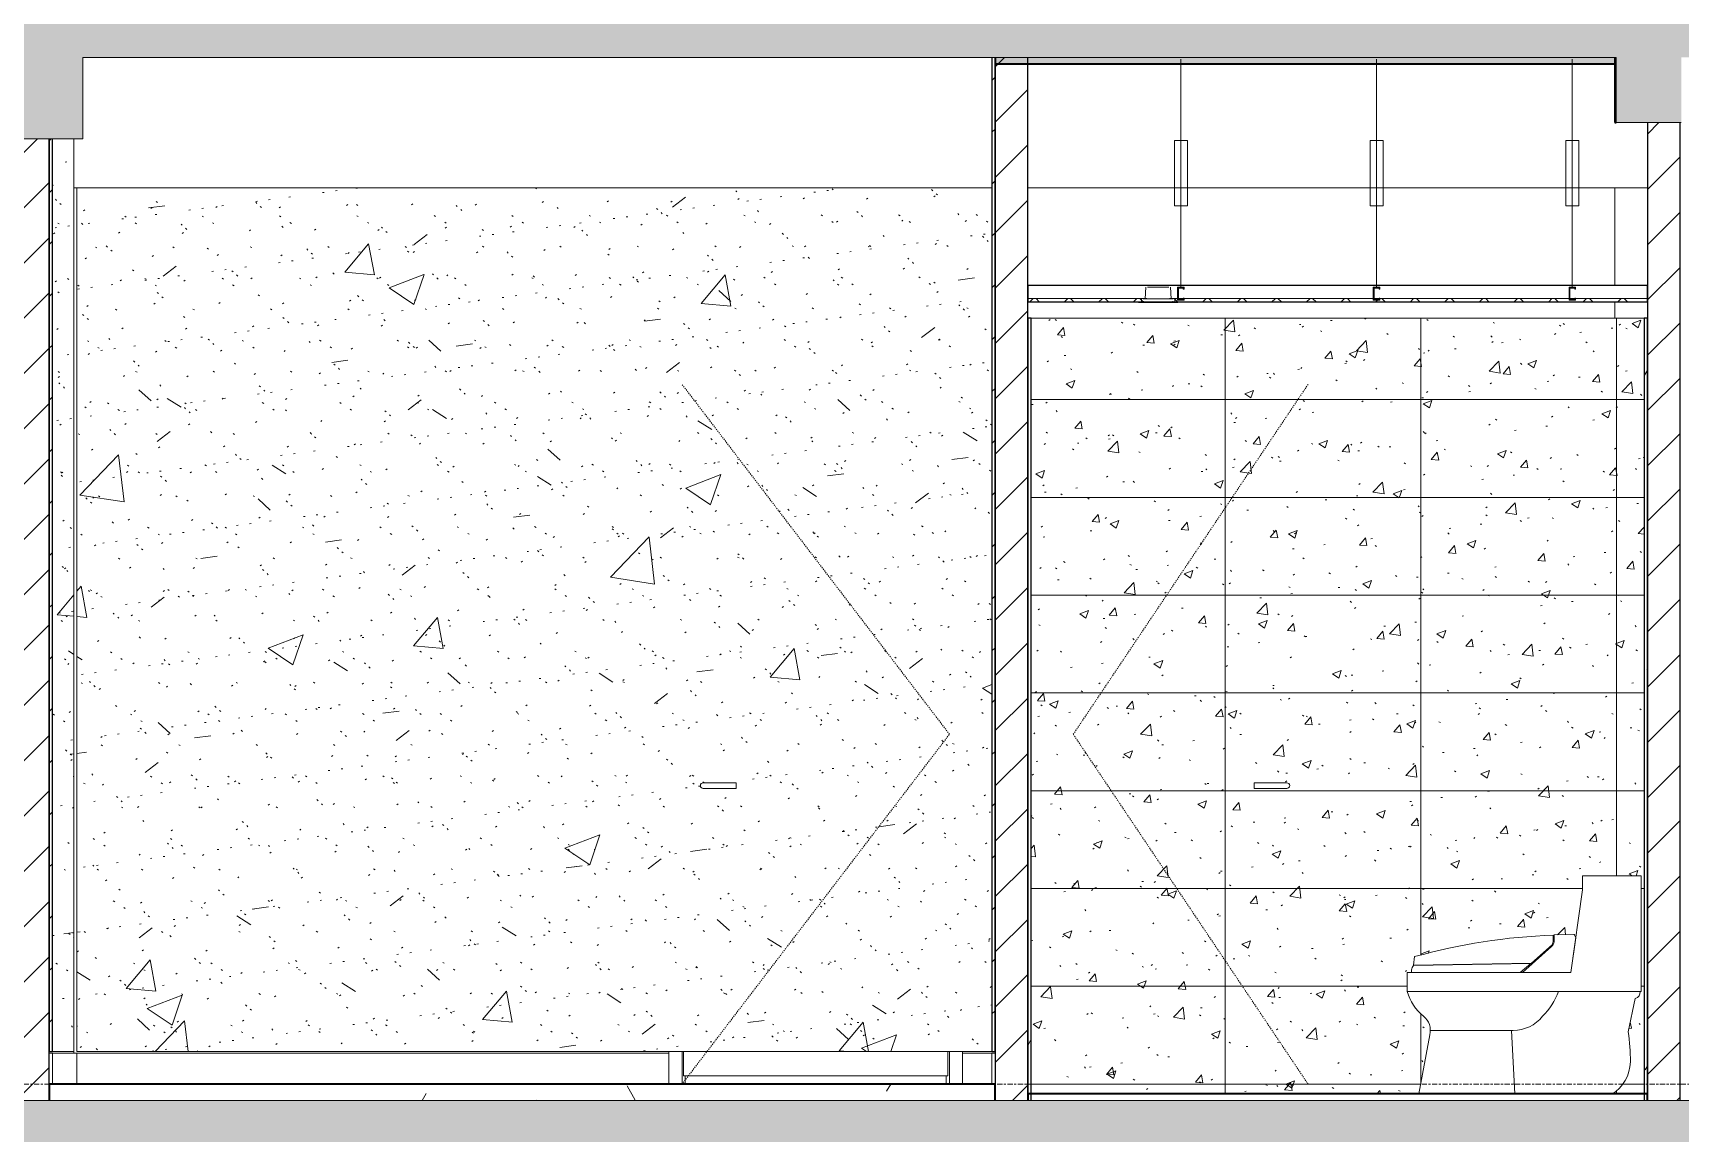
# Model space of a CAD drawing. Header units: millimetres. Extents: x -92143 to -2058, y -8802 to 35300.
# Drawn here: x -61687 to -56637, y 12250 to 15625 of the extents above; entities that cross this region are included whole.
import ezdxf

# ---------------------------------------------------------------- set-up
doc = ezdxf.new("R2010")
doc.units = ezdxf.units.MM
doc.linetypes.add('Centre', pattern=[31.75, 6.35, -4.7625, 15.875, -4.7625])
doc.linetypes.add('Dash', pattern=[6.35, 3.175, -3.175])
for name, color, linetype, lineweight in [('0-1', 7, 'Continuous', 5), ('A-CLNG-1', 250, 'Continuous', 25), ('A-CLNG-2', 7, 'Continuous', 9), ('A-CLNG-PATT-1', 9, 'Continuous', 9), ('A-DETL-GENF', 92, 'Continuous', 9), ('A-DETL-GENF-1', 7, 'Continuous', 9), ('A-DETL-GENF-HDLN-1', 7, 'Dash', 9), ('A-DETL-THIN', 151, 'Continuous', 9), ('A-DOOR', 31, 'Continuous', 9), ('A-DOOR-1', 7, 'Continuous', 9), ('A-FLOR-1', 10, 'Continuous', 35), ('A-FLOR-HRAL', 11, 'Continuous', 9), ('A-FLOR-HRAL-1', 253, 'Continuous', 18), ('A-FLOR-HRAL-2', 9, 'Continuous', 9), ('A-FLOR-LEVL-2', 51, 'Centre', 9), ('A-FLOR-PATT-1', 7, 'Continuous', 9), ('A-FLOR-PATT-2', 67, 'Continuous', 9), ('A-WALL-1', 7, 'Continuous', 9), ('A-WALL-2', 250, 'Continuous', 25), ('A-WALL-3', 113, 'Continuous', 25), ('A-WALL-PATT-1', 7, 'Continuous', 9), ('A-WALL-PATT-2', 9, 'Continuous', 9), ('A-WALL-PATT-4', 111, 'Continuous', 9), ('E-LITE-EQPM', 33, 'Continuous', 9), ('E-LITE-EQPM-1', 7, 'Continuous', 9), ('I-WALL-1', 250, 'Continuous', 25), ('I-WALL-2', 7, 'Continuous', 9), ('P-SANR-FIXT', 6, 'Continuous', 9), ('P-SANR-FIXT-1', 7, 'Continuous', 9), ('S-BEAM-1', 12, 'Continuous', 5), ('S-BEAM-2', 7, 'Continuous', 9), ('S-BEAM-3', 10, 'Continuous', 35), ('S-COLS-1', 7, 'Continuous', 9)]:
    doc.layers.add(name, color=color, linetype=linetype, lineweight=lineweight)
pattern_1 = [(0, (-51987.05, 14125), (609.6, 152.4), [50.292, -406.908, 50.292, -406.908, -2438.4]), (0, (-51987.05, 14125), (609.6, 152.4), [-914.4, 50.292, -864.108, 50.292, -406.908, -1066.8]), (0, (-51987.05, 14125), (609.6, 152.4), [-2286, 50.292, -254.508, 50.292, -711.708]), (120, (-51758.45, 14201.2), (-436.7823, 451.729), [50.292, -406.908, 50.292, -2845.308]), (120, (-51758.45, 14201.2), (-436.7823, 451.729), [-507.492, -406.908, 50.292, -864.108, -1524]), (120, (-51758.45, 14201.2), (-436.7823, 451.729), [-1828.8, 50.292, -406.908, 50.292, -1016.508]), (120, (-51758.45, 14201.2), (-436.7823, 451.729), [-2336.292, -254.508, 50.292, -711.708]), (240, (-51682.25, 14506), (-172.8177, -604.129), [50.292, -406.908, 50.292, -406.908, -2438.4]), (240, (-51682.25, 14506), (-172.8177, -604.129), [-914.4, 50.292, -864.108, 50.292, -406.908, -1066.8]), (240, (-51682.25, 14506), (-172.8177, -604.129), [-2286, 50.292, -254.508, 50.292, -711.708])]
pattern_2 = [(45, (-51987.05, 14125), (-79.5495, 79.5495), [])]
pattern_3 = [(50, (-51987.05, 14125), (1093.104, -95.63), [114.3, -1257.3]), (355, (-51987, 14125), (-211.46, 1146.34), [91.44, -1005.84]), (100.451, (-51896, 14117), (881.66, 1050.7), [97.14, -1068.54]), (46.184, (-51987, 14429.8), (1626.47, -252.26), [171.45, -1885.95]), (96.636, (-51851.5, 14408.8), (1424.42, 1484.57), [145.7, -1602.8]), (351.184, (-51987, 14429.8), (1424.43, 1484.55), [137.16, -1508.76]), (21, (-51834.65, 14353.6), (909.69, -613.59), [114.3, -1257.3]), (326, (-51834.7, 14353.6), (370.81, 1105.13), [91.44, -1005.84]), (71.451, (-51758.8, 14302.5), (1280.5, 491.53), [97.14, -1068.54]), (37.5, (-51987.05, 14125), (18.531, 507.33), [50.292, -943.356, 50.292, -970.788, -1009.65]), (37.5, (-51987.05, 14125), (18.531, 507.33), [-2014.73, 50.29, -959.36]), (7.5, (-51987.05, 14125), (400.918, 601.084), [50.292, -531.876, 50.292, -920.496, -384.81]), (7.5, (-51987.05, 14125), (400.918, 601.084), [-1552.956, 50.29, -334.52]), (327.5, (-52326.9, 14125), (813.545, -34.374), [50.29, -330.71, 50.29, -1138.43, -1577.34]), (327.5, (-52326.9, 14125), (813.545, -34.374), [-1569.72, 50.29, -1527.05]), (317.5, (-52479.3, 14125), (888.775, 152.56), [50.29, -445.01, 50.29, -739.14, -1120.14]), (317.5, (-52479.3, 14125), (888.775, 152.56), [-1284.73, 50.29, -1069.85])]
pattern_4 = [(37.5, (-51987.05, 14125), (-4.7995, 146.8239), [5.029, -110.795, 5.029, -124.511, -123.825]), (37.5, (-51987.05, 14125), (-4.7995, 146.8239), [-245.364, 5.029, -118.796]), (7.5, (-51987.05, 14125), (134.8574, 215.047), [5.029, -57.455, 5.029, -99.365, -40.005]), (7.5, (-51987.05, 14125), (134.8574, 215.047), [-166.878, 5.029, -34.976]), (327.5, (-52080.78, 14125), (237.2978, 0.4316), [5.029, -33.071, 5.029, -132.131, -179.07]), (327.5, (-52080.78, 14125), (237.2978, 0.4316), [-175.26, 5.029, -174.041]), (317.5, (-52080.78, 14125), (229.067, 66.8792), [5.029, -14.021, 5.029, -84.887, -102.87]), (317.5, (-52080.78, 14125), (229.067, 66.8792), [-108.966, 5.029, -97.841])]
pattern_5 = [(45, (-51987.05, 14125), (-84.8528, 84.8528), [])]

# ---------------------------------------------------------------- blocks, each defined once
blk = doc.blocks.new('NCV_TKTC_KET CAU_rvt-1-TKCS_MẶT CẮT E')
at = {"layer": 'A-FLOR-PATT-1'}
h = blk.add_hatch(color=256, dxfattribs=at)
h.paths.add_polyline_path([(-73506.3, 15530), (-73236.9, 15530), (-73236.9, 15550), (-75336.9, 15550), (-75336.9, 15530), (-74122.9, 15530)])
h.paths.add_polyline_path([(-66936.9, 15530), (-65032.3, 15530), (-65032.3, 15550), (-66936.9, 15550)])
h.paths.add_polyline_path([(-20336.9, 15530), (-20336.9, 15550), (-22235.3, 15550), (-22235.3, 15530), (-20484.2, 15530)])
h.paths.add_polyline_path([(-58736.9, 15530), (-56833.3, 15530), (-56833.3, 15550), (-58736.9, 15550)])
h.paths.add_polyline_path([(-22438.4, 15530), (-22435.3, 15530.3), (-22435.3, 15550), (-22438.4, 15549.9), (-22438.4, 15541.9)])
h.paths.add_polyline_path([(-28536.9, 15530), (-28536.9, 15550), (-30435.3, 15550), (-30435.3, 15530), (-29115.7, 15530)])
h.paths.add_polyline_path([(-50536.9, 15530), (-48635.6, 15530), (-48635.6, 15550), (-50536.9, 15550)])
h.paths.add_polyline_path([(-30635.3, 15530), (-30635.3, 15550), (-30638.4, 15550), (-30638.4, 15530)])
h.paths.add_polyline_path([(-48435.6, 15530), (-48433.3, 15530), (-48433.3, 15550), (-48435.6, 15550)])
h.paths.add_polyline_path([(-40434.4, 15530), (-40434.4, 15550), (-42336.9, 15550), (-42336.9, 15530), (-40829.9, 15530)])
at = {"layer": 'S-BEAM-1'}
blk.add_hatch(color=256, dxfattribs=at).paths.add_polyline_path([(-56833.3, 15350), (-56833.3, 15550), (-56836.9, 15550), (-56836.9, 15350)])
at = {"layer": 'A-FLOR-1'}
for p, q in [((-58736.9, 15550), (-58736.9, 15530)), ((-58736.9, 15530), (-56833.3, 15530))]:
    blk.add_line(p, q, dxfattribs=at)
at = {"layer": 'S-BEAM-2'}
for p, q in [((-61534.4, 15150), (-61561.9, 15150)), ((-59936.9, 15150), (-61534.4, 15150)), ((-58746.9, 15150), (-59936.9, 15150)), ((-56836.9, 15150), (-58636.9, 15150)), ((-56736.9, 15150), (-56836.9, 15150))]:
    blk.add_line(p, q, dxfattribs=at)
at = {"layer": 'S-BEAM-3'}
for p, q in [((-56836.9, 15550), (-56836.9, 15350)), ((-56836.9, 15350), (-56833.3, 15350))]:
    blk.add_line(p, q, dxfattribs=at)
blk = doc.blocks.new('Railing - Railing-968435-TKCS_MẶT CẮT E')
at = {"layer": 'A-FLOR-HRAL-1'}
for p, q in [((-58736.9, 12495), (-58746.9, 12495)), ((-58746.9, 12495), (-58746.9, 12400)), ((-58736.9, 12400), (-58736.9, 12495)), ((-58746.9, 12400), (-58736.9, 12400))]:
    blk.add_line(p, q, dxfattribs=at)
at = {"layer": 'A-FLOR-HRAL-2'}
for p, q in [((-58837, 12400), (-58837, 12495)), ((-58837, 12495), (-58746.9, 12495))]:
    blk.add_line(p, q, dxfattribs=at)
blk = doc.blocks.new('Railing - Railing-968436-TKCS_MẶT CẮT E')
at = {"layer": 'A-FLOR-HRAL-1'}
for p, q in [((-61626.9, 12495), (-61636.9, 12495)), ((-61636.9, 12495), (-61636.9, 12400)), ((-61626.9, 12400), (-61626.9, 12495)), ((-61636.9, 12400), (-61626.9, 12400))]:
    blk.add_line(p, q, dxfattribs=at)
at = {"layer": 'A-FLOR-HRAL-2'}
for p, q in [((-61626.9, 12495), (-61551.9, 12495)), ((-61551.9, 12400), (-61551.9, 12495)), ((-61551.9, 12495), (-59737, 12495)), ((-59737, 12495), (-59737, 12400))]:
    blk.add_line(p, q, dxfattribs=at)
blk = doc.blocks.new('DOOR_CW_01 CANH MO-PANEL KINH - DIW_01-900x2200-CỬA GỖ VÂN LAMINATE-V59-TKCS_MẶT CẮT E')
at = {"layer": 'A-DETL-GENF-HDLN-1'}
for p, q in [((-58876.9, 13473.5), (-59696.9, 14547)), ((-59696.9, 12400), (-58876.9, 13473.5))]:
    blk.add_line(p, q, dxfattribs=at)
at = {"layer": 'A-DOOR-1'}
for p, q in [((-59556.9, 13324.5), (-59631.9, 13324.5)), ((-59556.9, 13307.5), (-59631.9, 13307.5)), ((-59556.9, 13324.5), (-59531.1, 13324.5)), ((-59531.1, 13307.5), (-59556.9, 13307.5)), ((-59531.1, 13324.5), (-59531.1, 13307.5)), ((-59736.9, 12495), (-59736.9, 12500)), ((-59696.9, 12500), (-59696.9, 12400)), ((-59691.9, 12500), (-59691.9, 12426)), ((-58881.9, 12426), (-58881.9, 12500)), ((-58876.9, 12400), (-58876.9, 12500)), ((-58836.9, 12500), (-58836.9, 12495)), ((-59691.9, 12426), (-58881.9, 12426)), ((-59686.9, 12426), (-59686.9, 12400)), ((-58886.9, 12426), (-58886.9, 12400))]:
    blk.add_line(p, q, dxfattribs=at)
for start, end in [(90, 180), (180, 270)]:
    blk.add_arc((-59631.9, 13316), 8.5, start, end, dxfattribs=at)
blk = doc.blocks.new('DOOR_CW_01 CANH MO-PANEL KINH - DIG_02-800x2200-CỬA NHÔM KÍNH-V38-TKCS_MẶT CẮT E')
at = {"layer": 'A-DETL-GENF-HDLN-1'}
for p, q in [((-42097.3, 13473.5), (-41377.3, 14547)), ((-41377.3, 12400), (-42097.3, 13473.5))]:
    blk.add_line(p, q, dxfattribs=at)
at = {"layer": 'A-DOOR-1'}
for p, q in [((-41543.2, 13324.5), (-41517.3, 13324.5)), ((-41543.2, 13307.5), (-41543.2, 13324.5)), ((-41517.3, 13307.5), (-41543.2, 13307.5)), ((-41442.3, 13324.5), (-41517.3, 13324.5)), ((-41442.3, 13307.5), (-41517.3, 13307.5))]:
    blk.add_line(p, q, dxfattribs=at)
for start, end in [(0, 90), (270, 0)]:
    blk.add_arc((-41442.3, 13316), 8.5, start, end, dxfattribs=at)
blk = doc.blocks.new('TOILET - TOILET-348229-TKCS_MẶT CẮT E')
at = {"layer": 'P-SANR-FIXT-1'}
for p, q in [((-48735.6, 6238.8), (-48735.6, 6196.1)), ((-48556.6, 6238.8), (-48735.6, 6238.8)), ((-48556.6, 5884.5), (-48556.6, 6238.8)), ((-48735.6, 6196.1), (-48772.1, 5942.7)), ((-48830.9, 6022.1), (-48920.2, 5942.7)), ((-48892.8, 5971.6), (-48829.5, 6027.8)), ((-48825.8, 6040.7), (-48825.8, 6057.1)), ((-48762.2, 6059.4), (-48823, 6057.8)), ((-48772.1, 5942.7), (-48756.8, 6048.9)), ((-48756.8, 6048.9), (-48760.2, 6058.1)), ((-49251, 5991.3), (-49254.7, 5965.3)), ((-49254.7, 5965.3), (-48892.8, 5971.6)), ((-48894.8, 5970), (-49253.9, 5963.7)), ((-48926.9, 5942.7), (-48894.8, 5970)), ((-48772.1, 5942.7), (-49273.5, 5942.7)), ((-49273.5, 5942.7), (-49273.5, 5884.5)), ((-49260.4, 5950.7), (-49260.4, 5942.7)), ((-49260.4, 5942.7), (-48926.9, 5942.7)), ((-48920.2, 5942.7), (-48772.1, 5942.7)), ((-49273.5, 5884.5), (-48556.6, 5884.5)), ((-48596, 5760.8), (-48574.2, 5863.3)), ((-48559.8, 5884.5), (-48556.6, 5884.5)), ((-48948.9, 5764.9), (-49202.5, 5764.9)), ((-48943.9, 5570), (-48954.1, 5764.9)), ((-49204, 5751.5), (-49237.9, 5570))]:
    blk.add_line(p, q, dxfattribs=at)
for centre, radius, start, end in [((-48763.6, 4249.5), 1808.7, 91.9695, 105.6338), ((-48847.1, 6039.8), 24, 312.6549, 353.3451), ((-48850.1, 6040.7), 24.3, 328, 0), ((-50067.9, 6068.4), 1244.9, 358.5564, 359.5142), ((-48762.2, 6057.2), 2.2, 24.5161, 91.4839), ((-49228.4, 5943), 32.8, 140.9297, 166.5514), ((-49128.9, 5924.8), 150, 195.5839, 230.9413), ((-49003.8, 5954.4), 206.2, 314.8639, 340.1683), ((-48578.4, 5881.7), 18.9, 283, 8.4414), ((-49259.2, 5764.2), 56.7, 347.0587, 50.9413), ((-48948.9, 5881.3), 116.3, 270, 321.1214), ((-49152.3, 5674.2), 563, 359.4277, 8.8404), ((-48706, 5669.8), 116.7, 300.6227, 359.4277)]:
    blk.add_arc(centre, radius, start, end, dxfattribs=at)
blk = doc.blocks.new('LIC_10-ĐÈN LED DOWNLIGHT ÂM TRẦN_ P_6W_ ÁNH SÁNG 4000K - LIC_10-ĐÈN LED DOWNLIGHT ÂM TRẦN_ P_6W_ ÁNH SÁNG 4000K-V2-TKCS_MẶT CẮT E')
at = {"layer": 'E-LITE-EQPM-1'}
for p, q in [((-41874.5, 8045), (-41877, 8009)), ((-41804.5, 8045), (-41869.4, 8045)), ((-41796.9, 8009), (-41799.4, 8045)), ((-41896.9, 8000), (-41896.9, 7998)), ((-41896.9, 7998), (-41891, 7998)), ((-41776.9, 7998), (-41896.9, 7998)), ((-41895.8, 8000), (-41893.4, 8000)), ((-41893.3, 8000), (-41876.1, 8000)), ((-41782.9, 8000), (-41891, 8000)), ((-41887.9, 8009), (-41887.9, 8000)), ((-41885.5, 8000), (-41882.1, 8000)), ((-41791, 8009), (-41882.9, 8009)), ((-41882, 8002), (-41882, 8000)), ((-41881.1, 8000), (-41878.6, 8000)), ((-41873.6, 8000), (-41800.3, 8000)), ((-41860.6, 8000), (-41853.3, 8000)), ((-41820.5, 8000), (-41813.3, 8000)), ((-41797.7, 8000), (-41780.6, 8000)), ((-41795.3, 8000), (-41792.7, 8000)), ((-41791.9, 8000), (-41791.9, 8002)), ((-41791.8, 8000), (-41788.4, 8000)), ((-41785.9, 8000), (-41785.9, 8009)), ((-41782.9, 7998), (-41776.9, 7998)), ((-41780.5, 8000), (-41778.1, 8000)), ((-41776.9, 7998), (-41776.9, 8000))]:
    blk.add_line(p, q, dxfattribs=at)
blk = doc.blocks.new('NCV_TKTC_TANG 3 - 4_rvt-1-TKCS_MẶT CẮT E')
at = {"layer": 'A-CLNG-PATT-1'}
h = blk.add_hatch(dxfattribs=at)
h.set_pattern_fill('FP_4', color=256, style=0, pattern_type=2)
h.set_pattern_definition([(45, (-51987.05, 14125), (-53.033, 53.033), []), (135, (-51987.05, 14125), (-53.033, -53.033), [])])
h.paths.add_polyline_path([(-56736.9, 14800), (-56736.9, 14810), (-56957.4, 14810), (-56957.4, 14805), (-56977.4, 14805), (-56977.4, 14810), (-57557.4, 14810), (-57557.4, 14805), (-57577.4, 14805), (-57577.4, 14810), (-58157.4, 14809), (-58157.4, 14805), (-58177.4, 14805), (-58177.4, 14810), (-58190.5, 14809), (-58190.5, 14800), (-56859.9, 14800)])
h.paths.add_polyline_path([(-58636.9, 14800), (-58283.4, 14800), (-58282.9, 14809), (-58636.9, 14810)])
h.paths.add_polyline_path([(-58159.9, 14807.5), (-58159.9, 14810), (-58174.9, 14809), (-58174.9, 14807.5)])
h.paths.add_polyline_path([(-57574.9, 14807.5), (-57559.9, 14807.5), (-57559.9, 14810), (-57574.9, 14810)])
h.paths.add_polyline_path([(-56959.9, 14807.5), (-56959.9, 14810), (-56974.9, 14810), (-56974.9, 14807.5)])
at = {"layer": 'A-FLOR-PATT-2'}
h = blk.add_hatch(dxfattribs=at)
h.set_pattern_fill('FP_2', color=256, style=0, pattern_type=2)
h.set_pattern_definition(pattern_1)
h.paths.add_polyline_path([(-59942.5, 12350), (-58736.9, 12350), (-58736.9, 12400), (-61636.9, 12400), (-61636.9, 12350), (-61175.6, 12350)])
at = {"layer": 'A-WALL-PATT-1'}
h = blk.add_hatch(dxfattribs=at)
h.set_pattern_fill('FP_5', color=256, style=0, pattern_type=2)
h.set_pattern_definition(pattern_2)
h.paths.add_polyline_path([(-58746.9, 12500), (-58736.9, 12500), (-58736.9, 15550), (-58746.9, 15550), (-58746.9, 12673.7)])
h = blk.add_hatch(dxfattribs=at)
h.set_pattern_fill('FP_5', color=256, style=0, pattern_type=2)
h.set_pattern_definition(pattern_2)
h.paths.add_polyline_path([(-61636.9, 12500), (-61626.9, 12500), (-61626.9, 15300), (-61636.9, 15300), (-61636.9, 13282.4)])
at = {"layer": 'A-WALL-PATT-2'}
h = blk.add_hatch(dxfattribs=at)
h.set_pattern_fill('FP_1', color=256, style=0, pattern_type=2)
h.set_pattern_definition(pattern_5)
h.paths.add_polyline_path([(-58709.5, 12350), (-58636.9, 12350), (-58636.9, 15550), (-58736.9, 15550), (-58736.9, 12350)])
h = blk.add_hatch(dxfattribs=at)
h.set_pattern_fill('FP_1', color=256, style=0, pattern_type=2)
h.set_pattern_definition(pattern_5)
h.paths.add_polyline_path([(-56636.9, 12350), (-56636.9, 15350), (-56736.9, 15350), (-56736.9, 12350), (-56705.7, 12350)])
h = blk.add_hatch(dxfattribs=at)
h.set_pattern_fill('FP_7', color=256, style=0, pattern_type=2)
h.set_pattern_definition(pattern_3)
h.paths.add_polyline_path([(-61626.9, 12500), (-61561.9, 12500), (-61561.9, 15300), (-61626.9, 15300), (-61626.9, 13282.4)])
h = blk.add_hatch(dxfattribs=at)
h.set_pattern_fill('FP_6', color=256, style=0, pattern_type=2)
h.set_pattern_definition(pattern_4)
h.paths.add_polyline_path([(-61626.9, 12500), (-61561.9, 12500), (-61561.9, 15300), (-61626.9, 15300), (-61626.9, 13282.4)])
h = blk.add_hatch(dxfattribs=at)
h.set_pattern_fill('FP_7', color=256, style=0, pattern_type=2)
h.set_pattern_definition(pattern_3)
h.paths.add_polyline_path([(-61551.9, 12500), (-58746.9, 12500), (-58746.9, 15150), (-61551.9, 15150), (-61551.9, 13282.4)])
h.paths.add_polyline_path([(-59543.4, 13307.5), (-59634.1, 13308.8), (-59639.3, 13311.8), (-59640.2, 13318.2), (-59634.1, 13324.2), (-59631.9, 13324.5), (-59531.1, 13324.5), (-59531.1, 13307.5)])
h = blk.add_hatch(dxfattribs=at)
h.set_pattern_fill('FP_6', color=256, style=0, pattern_type=2)
h.set_pattern_definition(pattern_4)
h.paths.add_polyline_path([(-61551.9, 12500), (-58746.9, 12500), (-58746.9, 15150), (-61551.9, 15150), (-61551.9, 13282.4)])
h.paths.add_polyline_path([(-59543.4, 13307.5), (-59634.1, 13308.8), (-59639.3, 13311.8), (-59640.2, 13318.2), (-59634.1, 13324.2), (-59631.9, 13324.5), (-59531.1, 13324.5), (-59531.1, 13307.5)])
h = blk.add_hatch(dxfattribs=at)
h.set_pattern_fill('FP_2', color=256, style=0, pattern_type=2)
h.set_pattern_definition(pattern_1)
h.paths.add_polyline_path([(-58636.9, 12350), (-58626.9, 12350), (-58626.9, 14750), (-58636.9, 14750), (-58636.9, 13282.4)])
h = blk.add_hatch(dxfattribs=at)
h.set_pattern_fill('FP_18', color=256, style=0, pattern_type=2)
h.set_pattern_definition([(50, (-51987.05, 14125), (273.276, -23.909), [28.575, -314.325]), (355, (-51987.05, 14125), (-52.865, 286.585), [22.86, -251.46]), (100.451, (-51964.28, 14123), (220.414, 262.675), [24.285, -267.135]), (46.184, (-51987.05, 14201.2), (406.619, -63.065), [42.862, -471.487]), (96.636, (-51953.17, 14195.94), (356.104, 371.141), [36.428, -400.703]), (351.184, (-51987.05, 14201.2), (356.107, 371.138), [34.29, -377.19]), (21, (-51948.95, 14182.15), (227.421, -153.398), [28.575, -314.325]), (326, (-51948.95, 14182.15), (92.703, 276.282), [22.86, -251.46]), (71.451, (-51930, 14169.37), (320.125, 122.882), [24.285, -267.135]), (37.5, (-51987.05, 14125), (4.6325, 126.8326), [5.029, -243.383, 5.029, -250.241, -252.413]), (37.5, (-51987.05, 14125), (4.6325, 126.8326), [-503.682, 5.029, -247.383]), (7.5, (-51987.05, 14125), (100.2292, 150.271), [5.029, -140.513, 5.029, -237.668, -96.203]), (7.5, (-51987.05, 14125), (100.2292, 150.271), [-388.239, 5.029, -91.173]), (327.5, (-52072.01, 14125), (203.3868, -8.5935), [5.029, -90.221, 5.029, -292.151, -394.335]), (327.5, (-52072.01, 14125), (203.3868, -8.5935), [-392.43, 5.029, -389.306]), (317.5, (-52110.11, 14125), (222.1944, 38.14), [5.029, -118.796, 5.029, -192.329, -280.035]), (317.5, (-52110.11, 14125), (222.1944, 38.14), [-321.183, 5.029, -275.006])])
h.paths.add_polyline_path([(-58626.9, 12370), (-57437.9, 12370), (-57402.5, 12564.1), (-57404, 12576.8), (-57408, 12588.5), (-57414.6, 12599.3), (-57446, 12631.2), (-57462.2, 12655.8), (-57473.5, 12684.5), (-57473.5, 12742.7), (-57460.4, 12742.7), (-57460.4, 12750.7), (-57453.9, 12763.7), (-57094.8, 12770), (-57126.9, 12742.7), (-57120.2, 12742.7), (-57026.5, 12827.8), (-57023.3, 12837), (-57023, 12857.8), (-56960.2, 12858.1), (-56956.8, 12848.9), (-56935.6, 12996.1), (-56935.6, 13038.8), (-56756.6, 13038.8), (-56756.6, 12684.5), (-56759.8, 12684.5), (-56762.9, 12671.1), (-56769.8, 12664.9), (-56774.2, 12663.3), (-56796, 12560.8), (-56790.8, 12514.8), (-56789.3, 12468.6), (-56792.6, 12442.4), (-56801.6, 12417.6), (-56816.1, 12395.4), (-56835.1, 12377.1), (-56847, 12370), (-56746.9, 12370), (-56746.9, 14750), (-58626.9, 14750), (-58626.9, 13282.4)])
h.paths.add_polyline_path([(-57454.7, 12765.3), (-57451, 12791.3), (-57290, 12827.8), (-57169.1, 12846.5), (-57025.8, 12857.1), (-57027.2, 12835.7), (-57030.9, 12826.5), (-57094.8, 12771.6), (-57453.9, 12765.3)])
h.paths.add_polyline_path([(-57917.3, 13307.5), (-57943.2, 13307.5), (-57943.2, 13324.5), (-57838.1, 13323.4), (-57834.1, 13318.2), (-57835, 13311.8), (-57842.3, 13307.5)])
h = blk.add_hatch(dxfattribs=at)
h.set_pattern_fill('FP_36', color=256, style=0, pattern_type=2)
h.set_pattern_definition([(0, (-58631.94, 12400), (0, 300), []), (90, (-58631.94, 12400), (-600, 4e-14), [])])
h.paths.add_polyline_path([(-58626.9, 12370), (-57437.9, 12370), (-57402.5, 12564.1), (-57404, 12576.8), (-57408, 12588.5), (-57414.6, 12599.3), (-57446, 12631.2), (-57462.2, 12655.8), (-57473.5, 12684.5), (-57473.5, 12742.7), (-57460.4, 12742.7), (-57460.4, 12750.7), (-57453.9, 12763.7), (-57094.8, 12770), (-57126.9, 12742.7), (-57120.2, 12742.7), (-57026.5, 12827.8), (-57023.3, 12837), (-57023, 12857.8), (-56960.2, 12858.1), (-56956.8, 12848.9), (-56935.6, 12996.1), (-56935.6, 13038.8), (-56756.6, 13038.8), (-56756.6, 12684.5), (-56759.8, 12684.5), (-56762.9, 12671.1), (-56769.8, 12664.9), (-56774.2, 12663.3), (-56796, 12560.8), (-56790.8, 12514.8), (-56789.3, 12468.6), (-56792.6, 12442.4), (-56801.6, 12417.6), (-56816.1, 12395.4), (-56835.1, 12377.1), (-56847, 12370), (-56746.9, 12370), (-56746.9, 14750), (-58626.9, 14750), (-58626.9, 13282.4)])
h.paths.add_polyline_path([(-57454.7, 12765.3), (-57451, 12791.3), (-57290, 12827.8), (-57169.1, 12846.5), (-57025.8, 12857.1), (-57027.2, 12835.7), (-57030.9, 12826.5), (-57094.8, 12771.6), (-57453.9, 12765.3)])
h.paths.add_polyline_path([(-57917.3, 13307.5), (-57943.2, 13307.5), (-57943.2, 13324.5), (-57838.1, 13323.4), (-57834.1, 13318.2), (-57835, 13311.8), (-57842.3, 13307.5)])
h = blk.add_hatch(dxfattribs=at)
h.set_pattern_fill('FP_2', color=256, style=0, pattern_type=2)
h.set_pattern_definition(pattern_1)
h.paths.add_polyline_path([(-56736.9, 12350), (-56736.9, 14750), (-56746.9, 14750), (-56746.9, 12350)])
at = {"layer": 'A-CLNG-1'}
for p, q in [((-56736.9, 14850), (-58636.9, 14850)), ((-58636.9, 14850), (-58636.9, 14800)), ((-56736.9, 14800), (-56736.9, 14850)), ((-58636.9, 14800), (-58291, 14800)), ((-58182.9, 14800), (-56736.9, 14800))]:
    blk.add_line(p, q, dxfattribs=at)
at = {"layer": 'A-CLNG-2'}
for p, q in [((-58271.5, 14810), (-58636.9, 14810)), ((-58177, 14810), (-58202.4, 14810)), ((-58158.1, 14810), (-58174.9, 14810)), ((-57577, 14810), (-58157.4, 14810)), ((-57558.1, 14810), (-57574.9, 14810)), ((-56977, 14810), (-57557.4, 14810)), ((-56958.1, 14810), (-56974.9, 14810)), ((-56736.9, 14810), (-56957.4, 14810))]:
    blk.add_line(p, q, dxfattribs=at)
at = {"layer": 'A-FLOR-1'}
for p, q in [((-58736.9, 12400), (-61636.9, 12400)), ((-61636.9, 12400), (-61636.9, 12350)), ((-58736.9, 12350), (-58736.9, 12400)), ((-56736.9, 12370), (-58636.9, 12370)), ((-58636.9, 12370), (-58636.9, 12350)), ((-56736.9, 12350), (-56736.9, 12370))]:
    blk.add_line(p, q, dxfattribs=at)
at = {"layer": 'A-WALL-1'}
for p, q in [((-61561.9, 12500), (-61561.9, 12495)), ((-59736.9, 12495), (-59736.9, 12500)), ((-58836.9, 12500), (-58836.9, 12495))]:
    blk.add_line(p, q, dxfattribs=at)
at = {"layer": 'A-WALL-2'}
for p, q in [((-58736.9, 15550), (-58736.9, 12350)), ((-58636.9, 12350), (-58636.9, 15550)), ((-56736.9, 15350), (-56736.9, 12350)), ((-56636.9, 12350), (-56636.9, 15350))]:
    blk.add_line(p, q, dxfattribs=at)
at = {"layer": 'I-WALL-1'}
for p, q in [((-58746.9, 15550), (-58746.9, 12500)), ((-58736.9, 12500), (-58736.9, 15550)), ((-61636.9, 15300), (-61636.9, 12500)), ((-61626.9, 12500), (-61626.9, 15300)), ((-58626.9, 14750), (-58636.9, 14750)), ((-58636.9, 14750), (-58636.9, 12350)), ((-58626.9, 12350), (-58626.9, 14750)), ((-56746.9, 14750), (-56746.9, 12350)), ((-56736.9, 14750), (-56746.9, 14750)), ((-56736.9, 12350), (-56736.9, 14750)), ((-61636.9, 12500), (-61626.9, 12500)), ((-58746.9, 12500), (-58736.9, 12500))]:
    blk.add_line(p, q, dxfattribs=at)
at = {"layer": 'I-WALL-2'}
for p, q in [((-61561.9, 12500), (-61561.9, 15300)), ((-61551.9, 15150), (-61551.9, 12500)), ((-56746.9, 14750), (-58626.9, 14750)), ((-61626.9, 12500), (-61561.9, 12500)), ((-61551.9, 12500), (-58746.9, 12500))]:
    blk.add_line(p, q, dxfattribs=at)
at = {"layer": 'S-COLS-1'}
for p, q in [((-56836.9, 14850), (-56836.9, 15150)), ((-56836.9, 14750), (-56836.9, 14800))]:
    blk.add_line(p, q, dxfattribs=at)
at = {"layer": 'A-DOOR'}
for name, p in [('DOOR_CW_01 CANH MO-PANEL KINH - DIW_01-900x2200-CỬA GỖ VÂN LAMINATE-V59-TKCS_MẶT CẮT E', (0, 0)), ('DOOR_CW_01 CANH MO-PANEL KINH - DIG_02-800x2200-CỬA NHÔM KÍNH-V38-TKCS_MẶT CẮT E', (-16400, 0))]:
    blk.add_blockref(name, p, dxfattribs=at)
at = {"layer": 'A-FLOR-HRAL'}
for name in ['Railing - Railing-968436-TKCS_MẶT CẮT E', 'Railing - Railing-968435-TKCS_MẶT CẮT E']:
    blk.add_blockref(name, (0, 0), dxfattribs=at)
at = {"layer": 'E-LITE-EQPM'}
blk.add_blockref('LIC_10-ĐÈN LED DOWNLIGHT ÂM TRẦN_ P_6W_ ÁNH SÁNG 4000K - LIC_10-ĐÈN LED DOWNLIGHT ÂM TRẦN_ P_6W_ ÁNH SÁNG 4000K-V2-TKCS_MẶT CẮT E', (-16400, 6800), dxfattribs=at)
at = {"layer": 'P-SANR-FIXT'}
blk.add_blockref('TOILET - TOILET-348229-TKCS_MẶT CẮT E', (-8200, 6800), dxfattribs=at)
blk = doc.blocks.new('Repeating Detail - THANH TREO TRẦN 700-V208-TKCS_MẶT CẮT E')
at = {"layer": 'A-DETL-GENF'}
for points in [[(-66377.4, 28405), (-66357.4, 28405), (-66357.4, 28411), (-66359.9, 28407.5), (-66374.9, 28407.5), (-66374.9, 28442.5), (-66359.9, 28442.5), (-66357.4, 28439), (-66357.4, 28445), (-66377.4, 28445)], [(-65777.4, 28405), (-65757.4, 28405), (-65757.4, 28411), (-65759.9, 28407.5), (-65774.9, 28407.5), (-65774.9, 28442.5), (-65759.9, 28442.5), (-65757.4, 28439), (-65757.4, 28445), (-65777.4, 28445)], [(-65177.4, 28405), (-65157.4, 28405), (-65157.4, 28411), (-65159.9, 28407.5), (-65174.9, 28407.5), (-65174.9, 28442.5), (-65159.9, 28442.5), (-65157.4, 28439), (-65157.4, 28445), (-65177.4, 28445)]]:
    blk.add_hatch(color=256, dxfattribs=at).paths.add_polyline_path(points)
for p, q in [((-66367.4, 28445), (-66367.4, 29145)), ((-65767.4, 28445), (-65767.4, 29145)), ((-65167.4, 28445), (-65167.4, 29145)), ((-66387.4, 28895), (-66347.4, 28895)), ((-66387.4, 28695), (-66387.4, 28895)), ((-66347.4, 28895), (-66347.4, 28695)), ((-65787.4, 28895), (-65747.4, 28895)), ((-65787.4, 28695), (-65787.4, 28895)), ((-65747.4, 28895), (-65747.4, 28695)), ((-65187.4, 28895), (-65147.4, 28895)), ((-65187.4, 28695), (-65187.4, 28895)), ((-65147.4, 28895), (-65147.4, 28695)), ((-66347.4, 28695), (-66387.4, 28695)), ((-65747.4, 28695), (-65787.4, 28695)), ((-65147.4, 28695), (-65187.4, 28695)), ((-66357.4, 28445), (-66377.4, 28445)), ((-66377.4, 28445), (-66377.4, 28405)), ((-66357.4, 28445), (-66377.4, 28445)), ((-66377.4, 28445), (-66377.4, 28405)), ((-66374.9, 28442.5), (-66359.9, 28442.5)), ((-66374.9, 28407.5), (-66374.9, 28442.5)), ((-66374.9, 28407.5), (-66374.9, 28442.5)), ((-66374.9, 28442.5), (-66359.9, 28442.5)), ((-66359.9, 28442.5), (-66359.9, 28439)), ((-66359.9, 28442.5), (-66359.9, 28439)), ((-66359.9, 28439), (-66357.4, 28439)), ((-66359.9, 28439), (-66357.4, 28439)), ((-66357.4, 28439), (-66357.4, 28445)), ((-66357.4, 28439), (-66357.4, 28445)), ((-65757.4, 28445), (-65777.4, 28445)), ((-65777.4, 28445), (-65777.4, 28405)), ((-65757.4, 28445), (-65777.4, 28445)), ((-65777.4, 28445), (-65777.4, 28405)), ((-65774.9, 28442.5), (-65759.9, 28442.5)), ((-65774.9, 28407.5), (-65774.9, 28442.5)), ((-65774.9, 28407.5), (-65774.9, 28442.5)), ((-65774.9, 28442.5), (-65759.9, 28442.5)), ((-65759.9, 28442.5), (-65759.9, 28439)), ((-65759.9, 28442.5), (-65759.9, 28439)), ((-65759.9, 28439), (-65757.4, 28439)), ((-65759.9, 28439), (-65757.4, 28439)), ((-65757.4, 28439), (-65757.4, 28445)), ((-65757.4, 28439), (-65757.4, 28445)), ((-65157.4, 28445), (-65177.4, 28445)), ((-65177.4, 28445), (-65177.4, 28405)), ((-65157.4, 28445), (-65177.4, 28445)), ((-65177.4, 28445), (-65177.4, 28405)), ((-65174.9, 28442.5), (-65159.9, 28442.5)), ((-65174.9, 28407.5), (-65174.9, 28442.5)), ((-65174.9, 28407.5), (-65174.9, 28442.5)), ((-65174.9, 28442.5), (-65159.9, 28442.5)), ((-65159.9, 28442.5), (-65159.9, 28439)), ((-65159.9, 28442.5), (-65159.9, 28439)), ((-65159.9, 28439), (-65157.4, 28439)), ((-65159.9, 28439), (-65157.4, 28439)), ((-65157.4, 28439), (-65157.4, 28445)), ((-65157.4, 28439), (-65157.4, 28445)), ((-66377.4, 28405), (-66357.4, 28405)), ((-66377.4, 28405), (-66357.4, 28405)), ((-66359.9, 28407.5), (-66374.9, 28407.5)), ((-66359.9, 28407.5), (-66374.9, 28407.5)), ((-66357.4, 28411), (-66359.9, 28411)), ((-66359.9, 28411), (-66359.9, 28407.5)), ((-66357.4, 28411), (-66359.9, 28411)), ((-66359.9, 28411), (-66359.9, 28407.5)), ((-66357.4, 28405), (-66357.4, 28411)), ((-66357.4, 28405), (-66357.4, 28411)), ((-65777.4, 28405), (-65757.4, 28405)), ((-65777.4, 28405), (-65757.4, 28405)), ((-65759.9, 28407.5), (-65774.9, 28407.5)), ((-65759.9, 28407.5), (-65774.9, 28407.5)), ((-65757.4, 28411), (-65759.9, 28411)), ((-65759.9, 28411), (-65759.9, 28407.5)), ((-65757.4, 28411), (-65759.9, 28411)), ((-65759.9, 28411), (-65759.9, 28407.5)), ((-65757.4, 28405), (-65757.4, 28411)), ((-65757.4, 28405), (-65757.4, 28411)), ((-65177.4, 28405), (-65157.4, 28405)), ((-65177.4, 28405), (-65157.4, 28405)), ((-65159.9, 28407.5), (-65174.9, 28407.5)), ((-65159.9, 28407.5), (-65174.9, 28407.5)), ((-65157.4, 28411), (-65159.9, 28411)), ((-65159.9, 28411), (-65159.9, 28407.5)), ((-65157.4, 28411), (-65159.9, 28411)), ((-65159.9, 28411), (-65159.9, 28407.5)), ((-65157.4, 28405), (-65157.4, 28411)), ((-65157.4, 28405), (-65157.4, 28411))]:
    blk.add_line(p, q, dxfattribs=at)

msp = doc.modelspace()

# ---------------------------------------------------------------- hatches: boundary and pattern name
at = {"layer": 'A-DETL-GENF-1'}
for points in [[(-77935.7, 15150), (-77935.7, 15550), (-73233.6, 15550), (-73233.6, 15350), (-73033.3, 15350), (-73033.3, 15550), (-70108.5, 15550), (-70108.5, 15300), (-69708.5, 15300), (-69708.5, 15550), (-65032.3, 15550), (-65032.3, 15350), (-64832.3, 15350), (-64832.3, 15550), (-61933.6, 15550), (-61933.6, 15300), (-61533.6, 15300), (-61533.6, 15550), (-56833.3, 15550), (-56833.3, 15350), (-56633.3, 15350), (-56633.3, 15550), (-53733.2, 15550), (-53733.2, 15300), (-53333.2, 15300), (-53333.2, 15550), (-48635.6, 15550), (-48635.6, 15350), (-48435.6, 15350), (-48435.6, 15550), (-45535.3, 15550), (-45535.3, 15300), (-45134.4, 15300), (-45134.4, 15550), (-40434.4, 15550), (-40434.4, 15350), (-40234.4, 15350), (-40234.4, 15550), (-37436.9, 15550), (-37436.9, 15300), (-37037.4, 15300), (-37037.4, 15550), (-33860.3, 15550), (-33860.3, 15300), (-33436.9, 15300), (-33436.9, 15550), (-30635.3, 15550), (-30635.3, 15350), (-30435.3, 15350), (-30435.3, 15550), (-25735.7, 15550), (-25735.7, 15300), (-25335.7, 15300), (-25335.7, 15550), (-22435.3, 15550), (-22435.3, 15350), (-22235.3, 15350), (-22235.3, 15550), (-17535.3, 15550), (-17535.3, 15150), (-17236.9, 15150), (-17236.9, 15750), (-78233.3, 15750), (-78233.3, 15150)], [(-17236.9, 11750), (-17236.9, 12350), (-78233.3, 12350), (-78233.3, 11750), (-77935.7, 11750), (-77935.7, 12150), (-73233.6, 12150), (-73233.6, 11950), (-73033.3, 11950), (-73033.3, 12150), (-70108.5, 12150), (-70108.5, 11900), (-69708.5, 11900), (-69708.5, 12150), (-65032.3, 12150), (-65032.3, 11950), (-64832.3, 11950), (-64832.3, 12150), (-61933.6, 12150), (-61933.6, 11900), (-61533.6, 11900), (-61533.6, 12150), (-56833.3, 12150), (-56833.3, 11950), (-56633.3, 11950), (-56633.3, 12150), (-53733.2, 12150), (-53733.2, 11900), (-53333.2, 11900), (-53333.2, 12150), (-48635.6, 12150), (-48635.6, 11950), (-48435.6, 11950), (-48435.6, 12150), (-45535.3, 12150), (-45535.3, 11900), (-45134.4, 11900), (-45134.4, 12150), (-40434.4, 12150), (-40434.4, 11950), (-40234.4, 11950), (-40234.4, 12150), (-37436.9, 12150), (-37436.9, 11900), (-37037.4, 11900), (-37037.4, 12150), (-33860.3, 12150), (-33860.3, 11900), (-33436.9, 11900), (-33436.9, 12150), (-30635.3, 12150), (-30635.3, 11950), (-30435.3, 11950), (-30435.3, 12150), (-25735.7, 12150), (-25735.7, 11900), (-25335.7, 11900), (-25335.7, 12150), (-22435.3, 12150), (-22435.3, 11950), (-22235.3, 11950), (-22235.3, 12150), (-17535.3, 12150), (-17535.3, 11750)]]:
    msp.add_hatch(color=256, dxfattribs=at).paths.add_polyline_path(points)
at = {"layer": 'A-WALL-PATT-4'}
h = msp.add_hatch(dxfattribs=at)
h.set_pattern_fill('FP_1', color=256, style=0, pattern_type=2)
h.set_pattern_definition(pattern_5)
h.paths.add_polyline_path([(-61792.2, 12350), (-61636.9, 12350), (-61636.9, 15300), (-61836.9, 15300), (-61836.9, 12350)])

# ---------------------------------------------------------------- linework, layer by layer
at = {"layer": 'A-DETL-THIN'}
for p, q in [((-61533.6, 15300), (-61533.6, 15550)), ((-61533.6, 15550), (-56833.3, 15550)), ((-56833.3, 15550), (-56833.3, 15350)), ((-56833.3, 15350), (-56633.3, 15350)), ((-61933.6, 15300), (-61533.6, 15300)), ((-37037.4, 12350), (-78233.3, 12350))]:
    msp.add_line(p, q, dxfattribs=at)
at = {"layer": 'A-FLOR-LEVL-2'}
msp.add_line((-92142.8, 12400), (-5549.7, 12400), dxfattribs=at)
at = {"layer": 'A-WALL-3'}
msp.add_line((-61636.9, 12350), (-61636.9, 15300), dxfattribs=at)

# ---------------------------------------------------------------- block references
at = {"layer": '0-1'}
for name in ['NCV_TKTC_KET CAU_rvt-1-TKCS_MẶT CẮT E', 'NCV_TKTC_TANG 3 - 4_rvt-1-TKCS_MẶT CẮT E']:
    msp.add_blockref(name, (0, 0), dxfattribs=at)
at = {"layer": 'A-DETL-GENF'}
msp.add_blockref('Repeating Detail - THANH TREO TRẦN 700-V208-TKCS_MẶT CẮT E', (8200, -13600), dxfattribs=at)

doc.saveas('drawing.dxf')
